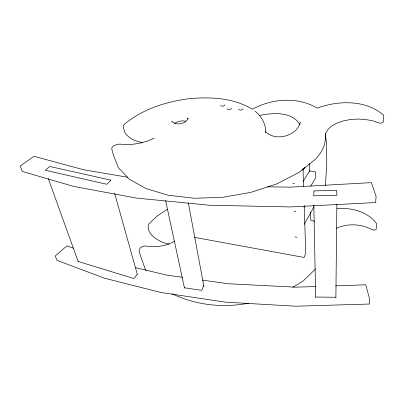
<?xml version="1.0" encoding="UTF-8"?>
<svg xmlns="http://www.w3.org/2000/svg" width="404" height="404" viewBox="0 0 404 404"><rect width="100%" height="100%" fill="white"/><g stroke="black" fill="none" stroke-linecap="round" stroke-linejoin="round"><path stroke-width="0.61" d="M335.881 297.586L336.865 204.187M242.981 108.721C242.511 110.297 239.431 110.661 238.613 109.226M231.421 108.242C230.931 109.787 227.881 110.186 227.088 108.747M325.311 185.481L326.735 166.372L326.679 145.753L325.412 133.567M224.871 104.828C224.361 106.328 221.372 106.742 220.589 105.328M300.359 122.069C297.248 136.067 275.422 141.905 265.524 131.664M203.717 285.492L201.702 290.319L184.416 287.805M304.293 224.21L314.039 206.747M303.975 207.227L304.914 205.606M310.691 186.254L315.746 177.649L315.65 171.963L309.585 170.857L303.111 181.492M302.95 170.432L304.949 167.221M137.274 274.205L133.84 278.528L78.123 261.449M315.539 268.993L303.096 281.038L292.855 287.274M174.573 123.412C177.74 121.15 181.931 120.402 185.719 121.23M167.301 209.302L157.09 216.11L148.662 224.084C145.026 234.507 160.873 242.935 169.215 244.092M174.927 241.102L170.65 243.299L164.741 245.299L158.575 246.45L152.47 246.698L144.415 245.965L142.067 246.662L140.183 247.96L139.153 249.601L139.208 251.232L140.375 255.565L145.45 269.645L146.208 270.599M154.182 138.158L147.97 140.834L141.158 142.864L134.098 144.137L127.154 144.587L119.427 144.122L116.69 144.506L113.145 146.187L111.878 147.713L111.837 149.192L113.357 154.863L118.261 167.569L129.199 179.108L146.061 188.607L168.18 195.223L194.279 198.268L222.548 197.324L250.833 192.39L276.942 183.845L298.96 172.452L315.509 159.176L319.281 154.772L322.15 150.278L324.104 145.748L325.144 141.243L325.892 132.871L328.189 129.134L332.017 125.79L337.153 122.998L343.334 120.882L350.248 119.544L357.56 119.049L364.923 119.417L371.973 120.645L378.351 122.685C379.881 123.366 382.694 123.568 383.406 121.71L383.8 115.67L383.537 115.074C365.62 99.677 338.36 100.308 317.206 108.115C297.748 96.44 271.746 98.515 252.308 109.232C233.224 97.647 209.903 96.632 188.244 98.808C165.281 101.934 142.188 109.322 124.19 124.392C121.74 126.326 124.553 129.558 124.548 131.916C128.038 138.405 135.603 141.355 142.536 142.572M336.113 228.427C347.395 223.149 361.06 223.796 372.023 229.578L374.301 230.179L376.21 229.341L376.518 223.427C367.509 211.464 351.404 207.641 337.098 208.363M259.419 115.519C272.468 112.66 292.087 111.353 299.914 124.594M248.536 303.177C222.947 308.257 195.657 305.081 172.089 293.794M315.726 286.507L295.708 287.178L228.558 283.775L202.399 280.118M335.739 285.83L365.761 284.815L369.685 299.238L369.387 304.035L295.708 306.212L225.225 302.136L160.742 292.461L104.267 278.144L56.944 260.297L55.267 256L66.897 245.834L73.432 248.172M315.655 297.046L335.886 297.253M267.493 186.83L290.764 187.138L371.357 182.628L376.063 196.142L375.669 202.55L290.653 206.939L209.923 205.267L136.926 198.142L74.003 186.512L22.331 171.468L20.2 165.999L33.976 156.303L83.951 169.816L127.715 177.25M182.472 277.336L166.903 275.164L135.204 267.579M194.491 237.345L304.116 257.464L305.767 253.202L304.222 206.106M292.824 183.472L294.612 183.82M294.112 211.151L295.839 211.519M314.782 221.251L310.797 220.372L310.595 212.176M295.142 236.875L296.98 237.31M254.884 111.1C261.63 116.216 266.064 124.286 265.675 132.871M48.298 178.568L78.194 261.641M114.65 193.44L137.335 274.427M165.615 200.566L184.461 288.037M172.089 122.18L171.882 121.064C175.356 126.033 186.906 124.109 187.875 117.938L188.082 119.185M188.325 202.773L203.874 286.345M302.985 168.428L303.586 186.638M309.408 163.615L309.61 171.811M313.822 205.267L315.665 297.359M314.044 190.895L313.63 195.809L336.961 195.349L336.608 190.415L314.044 190.895M110.928 180.144L106.797 184.28L45.309 170.266L49.692 166.468L110.928 180.144"/></g></svg>
